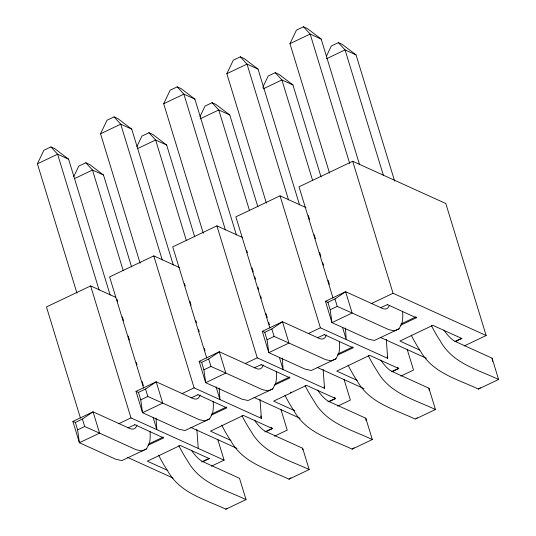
<?xml version="1.0" encoding="UTF-8"?>
<svg xmlns="http://www.w3.org/2000/svg" width="536" height="536" viewBox="0 0 536 536"><rect width="100%" height="100%" fill="white"/><g stroke="black" fill="none" stroke-linecap="round" stroke-linejoin="round"><path stroke-width="0.8" d="M76.983 293.232L37.406 163.795L43.878 150.281L50.933 146.924L54.786 148.666L68.601 159.192L110.128 295.001M73.734 176.632L78.765 166.12L85.827 162.763L89.673 164.512L103.495 175.031L131.581 266.921M140.124 263.203L100.547 133.766L107.019 120.252L114.074 116.888L117.927 118.637L131.742 129.156L173.269 264.972M136.874 146.603L141.906 136.09L148.968 132.734L152.814 134.482L166.636 145.001L194.729 236.885M203.265 233.173L163.688 103.736L170.16 90.216L177.215 86.859L181.068 88.608L194.883 99.126L236.41 234.942M200.015 116.573L205.047 106.061L212.109 102.704L215.961 104.453L229.776 114.972L257.87 206.856M266.405 203.144L226.829 73.7L233.301 60.186L240.356 56.829L244.208 58.578L258.024 69.097L299.55 204.913M262.801 87.294L268.188 76.032L275.249 72.675L279.102 74.417L292.917 84.943L321.01 176.826M329.546 173.115L289.969 43.671L296.442 30.157L303.497 26.8L307.349 28.549L321.165 39.068L359.509 164.472M326.297 56.514L331.328 46.002L338.39 42.645L342.243 44.388L356.058 54.913L394.65 181.155M136.915 425.008A29.902 10.579 64.6 0 1 129.558 428.391L93.056 411.829L72.869 421.43L79.382 442.736L115.89 459.298L121.806 460.578L126.315 458.494L146.502 448.893L149.303 443.6A53.801 19.035 64.6 0 0 150.026 431.681M200.055 394.972A29.902 10.579 64.6 0 1 192.699 398.362L156.197 381.8L136.01 391.401L142.522 412.707L179.031 429.269L184.947 430.549L189.456 428.465L209.643 418.864L212.444 413.571A53.801 19.035 64.6 0 0 213.167 401.652M263.196 364.942A29.902 10.579 64.6 0 1 255.84 368.333L219.338 351.77L199.151 361.371L205.663 382.677L242.172 399.24L248.088 400.513L252.597 398.436L272.784 388.835L275.584 383.542A53.801 19.035 64.6 0 0 276.308 371.622M326.337 334.913A29.902 10.579 64.6 0 1 318.98 338.303L282.479 321.741L262.292 331.342L268.804 352.648L305.312 369.21L311.228 370.483L315.738 368.406L335.925 358.805L338.725 353.512A53.801 19.035 64.6 0 0 339.456 341.586M389.183 305.775A29.902 10.579 64.6 0 1 382.121 308.274L345.62 291.711L325.432 301.312L331.945 322.618L368.453 339.181L374.369 340.454L378.878 338.377L399.065 328.776L401.866 323.483A53.801 19.035 64.6 0 0 402.596 311.557M72.869 421.43L75.342 422.422L82.403 419.065L93.056 411.829L99.569 433.135L136.07 449.697L141.986 450.977L146.502 448.893M136.01 391.401L138.482 392.392L145.544 389.036L156.197 381.8L162.71 403.106L199.211 419.668L205.127 420.948L209.643 418.864M199.151 361.371L201.623 362.363L208.685 358.999L219.338 351.77L225.85 373.076L262.359 389.638L268.268 390.918L272.784 388.835M262.292 331.342L264.764 332.327L271.826 328.97L282.479 321.741L288.991 343.047L325.499 359.609L331.409 360.882L335.925 358.805M325.432 301.312L327.905 302.297L334.966 298.941L345.62 291.711L352.132 313.017L388.64 329.58L394.55 330.853L399.065 328.776M158.663 455.258A53.801 19.035 64.6 0 0 167.52 470.635C179.982 493.154 203.961 498.869 225.844 509.2L227.177 508.296M221.804 425.229A53.801 19.035 64.6 0 0 230.661 440.605C243.123 463.124 267.102 468.839 288.984 479.171L290.981 477.81M284.944 395.2A53.801 19.035 64.6 0 0 293.802 410.576C306.264 433.095 330.243 438.81 352.125 449.141L354.122 447.781M415.929 418.656L417.263 417.752M411.226 335.134A53.801 19.035 64.6 0 0 420.083 350.517C432.552 373.036 456.525 378.751 478.407 389.076L480.403 387.722M37.406 163.795L57.593 154.194L68.601 159.192M100.547 133.766L120.734 124.164L131.742 129.156M163.688 103.736L183.875 94.135L194.883 99.126M226.829 73.7L247.016 64.106L258.024 69.097M289.969 43.671L310.156 34.07L321.165 39.068M74.538 178.568L92.48 170.039L103.495 175.031M137.678 148.539L155.621 140.01L166.636 145.001M200.075 118.865L218.762 109.974L229.776 114.972M263.216 88.835L281.903 79.944L292.917 84.943M326.357 58.806L345.05 49.915L356.058 54.913M115.716 297.299L90.631 285.916L46.458 306.927L80.447 418.113M179.614 267.611L153.772 255.886L109.599 276.898L143.588 388.084M242.761 237.582L216.913 225.857L172.739 246.868L206.729 358.055M305.902 207.553L280.053 195.828L235.88 216.839L269.869 328.025M464.23 345.934L486.152 335.509L445.805 203.519L352.695 161.276L299.021 186.809L333.01 297.996M77.62 429.872L84.681 426.515L99.569 433.135L79.382 442.736L77.62 429.872L75.342 422.422M140.76 399.843L147.822 396.486L162.71 403.106L142.522 412.707L140.76 399.843L138.482 392.392M203.901 369.813L210.963 366.457L225.85 373.076L205.663 382.677L203.901 369.813L201.623 362.363M267.042 339.784L274.104 336.42L288.991 343.047L268.804 352.648L267.042 339.784L264.764 332.327M330.183 309.748L337.245 306.391L352.132 313.017L331.945 322.618L330.183 309.748L327.905 302.297M119.005 423.601L130.985 417.899L224.095 460.143L211.365 466.199M182.146 393.571L194.126 387.87L261.394 418.388L260.007 399.407M245.287 363.542L257.267 357.84L324.535 388.359L323.148 369.378M308.428 333.506L320.407 327.811L387.675 358.329L386.288 339.348M371.12 303.691L393.049 293.266L486.152 335.509M127.903 427.889L134.791 424.813M191.044 397.859L197.931 394.784M254.185 367.83L261.072 364.748M317.325 337.801L324.213 334.719M380.466 307.771L387.354 304.689M148.479 444.103L163.312 437.048M211.62 414.067L226.453 407.018M275.504 383.689L289.594 376.982M337.901 354.008L352.735 346.953L352.983 347.777M401.042 323.979L415.876 316.923L416.251 317.801L400.68 325.205M294.82 410.75L273.621 401.136L291.075 392.834L290.82 392.017L290.947 392.774L306.518 385.371L335.63 398.576L328.957 401.752M201.67 461.898L209.08 458.374L209.348 458.635L202.675 461.811M264.811 431.869L272.275 428.512M327.952 401.839L335.415 398.483M391.829 371.455L398.556 368.453M454.97 341.425L461.643 338.25L461.911 338.518L455.238 341.693M265.816 431.782L272.489 428.606L271.149 427.259M392.097 371.723L398.771 368.547L397.431 367.2M274.506 436.17L287.236 430.113L280.877 409.316M337.647 406.141L350.377 400.084L344.018 379.287M400.787 376.111L413.517 370.054L407.159 349.258M225.844 509.2L246.031 499.599L239.512 478.293L203.01 461.731A29.902 10.579 64.6 0 1 191.332 450.166M288.984 479.171L309.172 469.57L302.652 448.264L266.151 431.701A29.902 10.579 64.6 0 1 254.473 420.137M352.125 449.141L372.312 439.54L365.793 418.234L329.292 401.672A29.902 10.579 64.6 0 1 317.614 390.108M380.754 360.078A29.902 10.579 64.6 0 0 392.432 371.642L428.934 388.205L435.453 409.511L415.266 419.112C393.384 408.78 369.411 403.065 356.942 380.547A53.801 19.035 64.6 0 1 348.085 365.17M478.407 389.076L498.594 379.475L492.082 358.169L455.573 341.606A29.902 10.579 64.6 0 1 443.895 330.049M387.3 304.522L416.251 317.801M324.159 334.551L353.11 347.831L337.412 355.18M261.019 364.581L289.969 377.86L274.271 385.21M197.878 394.61L226.829 407.889L211.13 415.239M134.737 424.646L163.688 437.925L147.99 445.269M461.911 338.518L432.8 325.312L399.903 341.07L419.588 350.001M498.594 379.475C476.712 369.15 452.732 363.435 440.264 340.916A53.801 19.035 64.6 0 1 431.406 325.54M380.279 337.352L426.401 358.276M398.771 368.547L369.659 355.341L336.762 371.106L357.204 380.379M435.453 409.511C413.571 399.179 389.592 393.464 377.123 370.945A53.801 19.035 64.6 0 1 368.266 355.569M317.138 367.381L364.018 388.654M372.312 439.54C350.43 429.209 326.451 423.494 313.982 400.975A53.801 19.035 64.6 0 1 305.125 385.598M253.997 397.411L300.12 418.341M272.489 428.606L243.378 415.4L210.481 431.165L230.922 440.438M309.172 469.57C287.289 459.238 263.31 453.523 250.841 431.004A53.801 19.035 64.6 0 1 241.984 415.628M190.856 427.44L236.979 448.371M209.348 458.635L180.237 445.429L147.34 461.195L167.781 470.467M246.031 499.599C224.149 489.268 200.169 483.552 187.701 461.04A53.801 19.035 64.6 0 1 178.843 445.657M127.715 457.476L173.074 478.052M334.29 397.23L335.63 398.576M338.39 42.645L345.05 49.915L383.401 175.359M303.497 26.8L310.156 34.07L349.733 163.514M275.249 72.675L281.903 79.944L312.682 180.619M240.356 56.829L247.016 64.106L288.542 199.935M212.109 102.704L218.762 109.974L249.542 210.655M177.215 86.859L183.875 94.135L225.401 229.964M148.968 132.734L155.621 140.01L186.401 240.684M114.074 116.888L120.734 124.164L162.261 259.994M85.827 162.763L92.48 170.039L123.26 270.714M50.933 146.924L57.593 154.194L99.12 290.03M415.876 316.923L416.124 317.741M352.695 161.276L393.049 293.266M387.186 356.728L387.675 358.329M334.966 298.941L337.245 306.391M308.347 215.552L309.567 219.546M314.217 234.748L315.436 238.748M319.597 252.342L320.816 256.342M322.773 262.747L323.51 265.146M328.153 280.341L329.379 284.341M342.584 327.536L346.249 339.536L345.405 327.978M280.053 195.828L320.407 327.811M324.046 386.758L324.535 388.359M271.826 328.97L274.104 336.42M246.674 250.379L247.404 252.778M252.054 267.98L253.273 271.98M254.741 276.777L255.478 279.176M257.923 287.175L258.654 289.574M260.61 295.973L261.347 298.371M265.99 313.573L267.216 317.573M268.683 322.37L269.414 324.769M279.444 357.566L283.109 369.565L282.264 358.015M216.913 225.857L257.267 357.84M260.657 415.99L261.394 418.388M208.685 358.999L210.963 366.457M184.511 283.611L185.242 286.01M189.891 301.205L191.111 305.205M195.761 320.407L196.491 322.806M198.447 329.205L199.184 331.603M204.316 348.4L205.054 350.799M216.055 386.798L219.968 399.595L219.124 388.044M217.737 439.346L224.095 460.143M153.772 255.886L194.126 387.87M145.544 389.036L147.822 396.486M116.962 299.242L117.699 301.641M122.342 316.836L123.568 320.836M128.218 336.039L129.437 340.038M136.285 362.437L137.022 364.835M142.154 381.632L143.38 385.632M153.162 417.631L156.827 429.624L155.983 418.073M90.631 285.916L130.985 417.899M82.403 419.065L84.681 426.515M492.082 358.169L492.517 361.385M428.934 388.205L429.269 390.617M365.793 418.234L366.128 420.646M302.652 448.264L302.874 449.872M196.866 429.437L198.253 448.424"/></g></svg>
